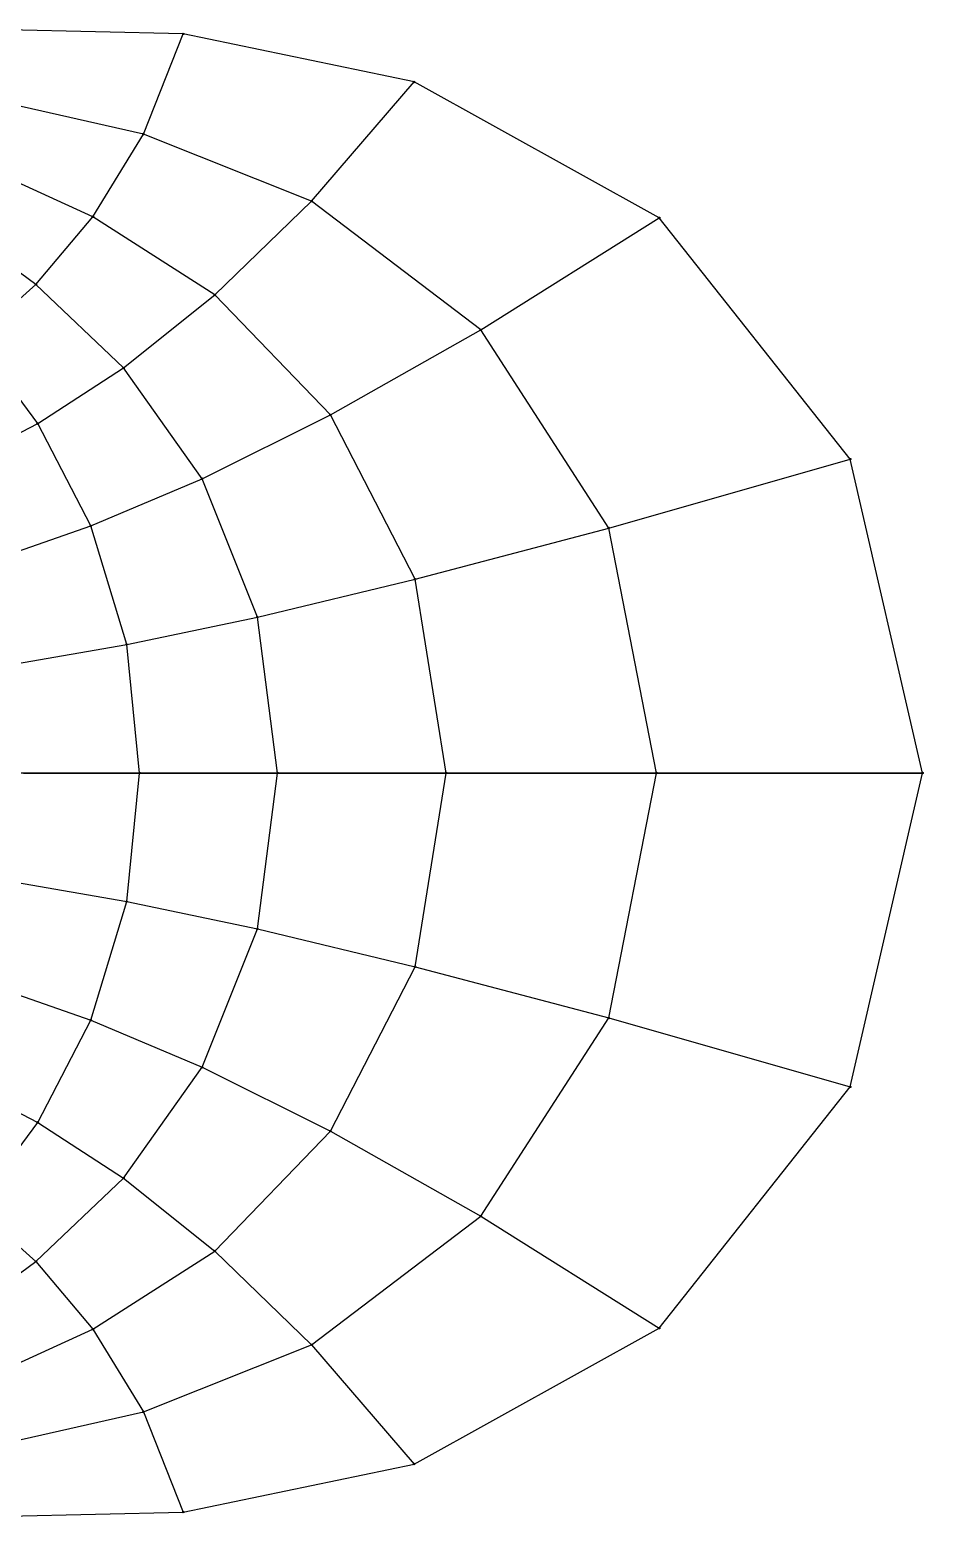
# Model space of a CAD drawing. Extents: x -15589654 to 17963237, y -15925095 to 4870968.
# Drawn here: x 5636804 to 17963237, y -15773919 to 4719791 of the extents above; entities that cross this region are included whole.
import ezdxf

# ---------------------------------------------------------------- set-up
doc = ezdxf.new("R2010")
doc.units = 0

msp = doc.modelspace()

# ---------------------------------------------------------------- linework, layer by layer
at = {"layer": 'Equator', "color": 7}
for p, q in [((17953236.635163, -5527063.652264), (-15579653.584485, -5527063.652264)), ((5551737.458062, -5527063.652264), (7152030.69067, -5527063.652264)), ((7152030.69067, -5527063.652264), (9055281.691453, -5527063.652264)), ((9055281.691453, -5527063.652264), (11381706.210152, -5527063.652264)), ((11381706.210152, -5527063.652264), (14284127.702019, -5527063.652264)), ((14284127.702019, -5527063.652264), (17953236.635163, -5527063.652264))]:
    msp.add_line(p, q, dxfattribs=at)
at = {"layer": 'Lattitudes', "color": 8}
for p, q in [((7205527.823666, 3282004.302871), (7755052.61518, 4662443.796628)), ((9525562.487298, 2354877.034866), (10939891.499213, 3999812.516327)), ((6509613.106139, 2140280.482356), (7205527.823666, 3282004.302871)), ((8189914.399395, 1062753.022465), (9525562.487298, 2354877.034866)), ((5721871.013747, 1208683.305588), (6509613.106139, 2140280.482356)), ((11859474.470784, 582073.790066), (14322073.187618, 2126615.688205)), ((4882561.453035, 462969.723366), (5721871.013747, 1208683.305588)), ((6931870.493706, 58292.497865), (8189914.399395, 1062753.022465)), ((9785480.0299, -589959.765884), (11859474.470784, 582073.790066)), ((5747035.135118, -711034.809984), (6931870.493706, 58292.497865)), ((8015352.062567, -1469816.632563), (9785480.0299, -589959.765884)), ((4628154.752611, -1286893.921674), (5747035.135118, -711034.809984)), ((13623895.575761, -2149518.582436), (16955171.408587, -1199112.345247)), ((6478903.560037, -2121262.970649), (8015352.062567, -1469816.632563)), ((5118477.36365, -2593800.211387), (6478903.560037, -2121262.970649)), ((10951873.736986, -2857065.478665), (13623895.575761, -2149518.582436)), ((8778802.43987, -3377602.444772), (10951873.736986, -2857065.478665)), ((6975510.68287, -3755180.427812), (8778802.43987, -3377602.444772)), ((5439635.963788, -4023690.586588), (6975510.68287, -3755180.427812)), ((5439635.963788, -7030436.71794), (6975510.68287, -7298946.876716)), ((6975510.68287, -7298946.876716), (8778802.43987, -7676524.859756)), ((8778802.43987, -7676524.859756), (10951873.736986, -8197061.825863)), ((10951873.736986, -8197061.825863), (13623895.575761, -8904608.722092)), ((5118477.36365, -8460327.093141), (6478903.560037, -8932864.333879)), ((6478903.560037, -8932864.333879), (8015352.062567, -9584310.671964)), ((13623895.575761, -8904608.722092), (16955171.408587, -9855014.959281)), ((8015352.062567, -9584310.671964), (9785480.0299, -10464167.538644)), ((4628154.752611, -9767233.382854), (5747035.135118, -10343092.494544)), ((5747035.135118, -10343092.494544), (6931870.493706, -11112419.802392)), ((9785480.0299, -10464167.538644), (11859474.470784, -11636201.094594)), ((6931870.493706, -11112419.802392), (8189914.399395, -12116880.326993)), ((4882561.453035, -11517097.027894), (5721871.013747, -12262810.610116)), ((11859474.470784, -11636201.094594), (14322073.187618, -13180742.992733)), ((5721871.013747, -12262810.610116), (6509613.106139, -13194407.786884)), ((8189914.399395, -12116880.326993), (9525562.487298, -13409004.339394)), ((6509613.106139, -13194407.786884), (7205527.823666, -14336131.607399)), ((9525562.487298, -13409004.339394), (10939891.499213, -15053939.820855)), ((7205527.823666, -14336131.607399), (7755052.61518, -15716571.101156))]:
    msp.add_line(p, q, dxfattribs=at)
at = {"layer": 'Merdians', "color": 8}
for p, q in [((7755052.61518, 4662443.796628), (5335817.172672, 4719791.354341)), ((10939891.499213, 3999812.516327), (7755052.61518, 4662443.796628)), ((14322073.187618, 2126615.688205), (10939891.499213, 3999812.516327)), ((7205527.823666, 3282004.302871), (5272966.330986, 3717769.599347)), ((9525562.487298, 2354877.034866), (7205527.823666, 3282004.302871)), ((6509613.106139, 2140280.482356), (4982323.847763, 2836638.704311)), ((11859474.470784, 582073.790066), (9525562.487298, 2354877.034866)), ((5721871.013747, 1208683.305588), (4530976.326796, 2078524.907175)), ((8189914.399395, 1062753.022465), (6509613.106139, 2140280.482356)), ((16955171.408587, -1199112.345247), (14322073.187618, 2126615.688205)), ((6931870.493706, 58292.497865), (5721871.013747, 1208683.305588)), ((9785480.0299, -589959.765884), (8189914.399395, 1062753.022465)), ((5747035.135118, -711034.809984), (4882561.453035, 462969.723366)), ((13623895.575761, -2149518.582436), (11859474.470784, 582073.790066)), ((8015352.062567, -1469816.632563), (6931870.493706, 58292.497865)), ((10951873.736986, -2857065.478665), (9785480.0299, -589959.765884)), ((6478903.560037, -2121262.970649), (5747035.135118, -711034.809984)), ((17953236.635163, -5527063.652264), (16955171.408587, -1199112.345247)), ((8778802.43987, -3377602.444772), (8015352.062567, -1469816.632563)), ((6975510.68287, -3755180.427812), (6478903.560037, -2121262.970649)), ((14284127.702019, -5527063.652264), (13623895.575761, -2149518.582436)), ((11381706.210152, -5527063.652264), (10951873.736986, -2857065.478665)), ((9055281.691453, -5527063.652264), (8778802.43987, -3377602.444772)), ((7152030.69067, -5527063.652264), (6975510.68287, -3755180.427812)), ((6975510.68287, -7298946.876716), (7152030.69067, -5527063.652264)), ((8778802.43987, -7676524.859756), (9055281.691453, -5527063.652264)), ((10951873.736986, -8197061.825863), (11381706.210152, -5527063.652264)), ((13623895.575761, -8904608.722092), (14284127.702019, -5527063.652264)), ((16955171.408587, -9855014.959281), (17953236.635163, -5527063.652264)), ((6478903.560037, -8932864.333879), (6975510.68287, -7298946.876716)), ((8015352.062567, -9584310.671964), (8778802.43987, -7676524.859756)), ((9785480.0299, -10464167.538644), (10951873.736986, -8197061.825863)), ((5747035.135118, -10343092.494544), (6478903.560037, -8932864.333879)), ((11859474.470784, -11636201.094594), (13623895.575761, -8904608.722092)), ((6931870.493706, -11112419.802392), (8015352.062567, -9584310.671964)), ((14322073.187618, -13180742.992733), (16955171.408587, -9855014.959281)), ((4882561.453035, -11517097.027894), (5747035.135118, -10343092.494544)), ((8189914.399395, -12116880.326993), (9785480.0299, -10464167.538644)), ((5721871.013747, -12262810.610116), (6931870.493706, -11112419.802392)), ((9525562.487298, -13409004.339394), (11859474.470784, -11636201.094594)), ((4530976.326796, -13132652.211703), (5721871.013747, -12262810.610116)), ((6509613.106139, -13194407.786884), (8189914.399395, -12116880.326993)), ((4982323.847763, -13890766.008839), (6509613.106139, -13194407.786884)), ((10939891.499213, -15053939.820855), (14322073.187618, -13180742.992733)), ((7205527.823666, -14336131.607399), (9525562.487298, -13409004.339394)), ((5272966.330986, -14771896.903875), (7205527.823666, -14336131.607399)), ((7755052.61518, -15716571.101156), (10939891.499213, -15053939.820855)), ((5335817.172672, -15773918.658868), (7755052.61518, -15716571.101156))]:
    msp.add_line(p, q, dxfattribs=at)
at = {"layer": 'WGSpoints', "color": 1}
for centre in [(7755052.61518, 4662443.796628), (10939891.499213, 3999812.516327), (7205527.823666, 3282004.302871), (9525562.487298, 2354877.034866), (6509613.106139, 2140280.482356), (14322073.187618, 2126615.688205), (5721871.013747, 1208683.305588), (8189914.399395, 1062753.022465), (11859474.470784, 582073.790066), (6931870.493706, 58292.497865), (9785480.0299, -589959.765884), (5747035.135118, -711034.809984), (16955171.408587, -1199112.345247), (8015352.062567, -1469816.632563), (6478903.560037, -2121262.970649), (13623895.575761, -2149518.582436), (10951873.736986, -2857065.478665), (8778802.43987, -3377602.444772), (6975510.68287, -3755180.427812), (7152030.69067, -5527063.652264), (9055281.691453, -5527063.652264), (11381706.210152, -5527063.652264), (14284127.702019, -5527063.652264), (17953236.635163, -5527063.652264), (6975510.68287, -7298946.876716), (8778802.43987, -7676524.859756), (10951873.736986, -8197061.825863), (6478903.560037, -8932864.333879), (13623895.575761, -8904608.722092), (8015352.062567, -9584310.671964), (16955171.408587, -9855014.959281), (5747035.135118, -10343092.494544), (9785480.0299, -10464167.538644), (6931870.493706, -11112419.802392), (11859474.470784, -11636201.094594), (5721871.013747, -12262810.610116), (8189914.399395, -12116880.326993), (6509613.106139, -13194407.786884), (14322073.187618, -13180742.992733), (9525562.487298, -13409004.339394), (7205527.823666, -14336131.607399), (10939891.499213, -15053939.820855), (7755052.61518, -15716571.101156)]:
    msp.add_circle(centre, 10000, dxfattribs=at)

doc.saveas('drawing.dxf')
